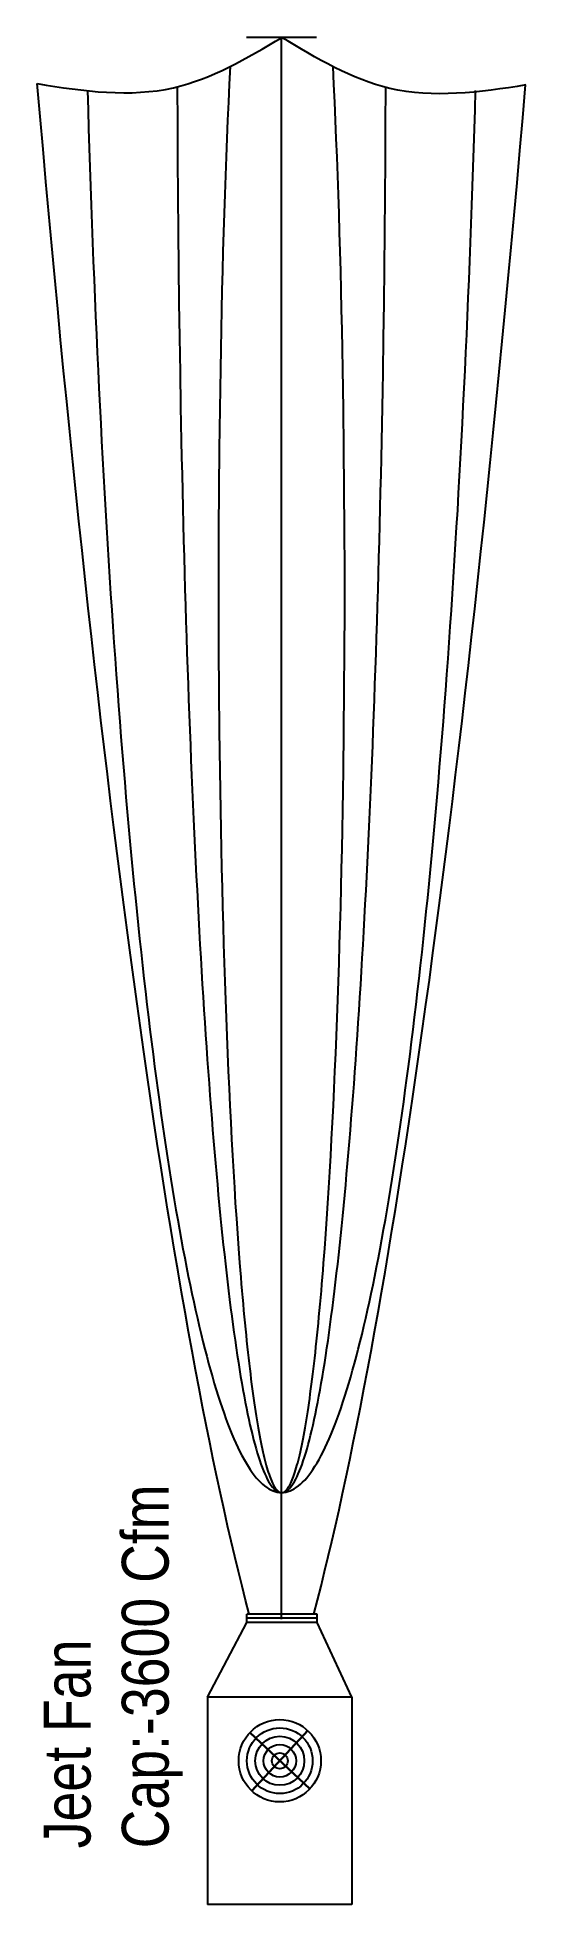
# Model space of a CAD drawing. Header units: inches. Extents: x 23587 to 406221, y -226199 to -75910.
# Drawn here: x 23586.8 to 23704.5, y -76359.7 to -75909.8 of the extents above.
import ezdxf

# ---------------------------------------------------------------- set-up
doc = ezdxf.new("R2010")
doc.units = ezdxf.units.IN
doc.header["$LTSCALE"] = 25.4
doc.header["$MEASUREMENT"] = 0
doc.linetypes.add('DASHED2', pattern=[9.525, 6.35, -3.175])
for name, color, linetype in [('centrifugal jet fan', 1, 'Continuous'), ('GTS Z FAN', 1, 'Continuous'), ('Systemair Jetfan 315', 7, 'Continuous')]:
    doc.layers.add(name, color=color, linetype=linetype)
doc.styles.add('2', font='ARIALN.TTF')

# ---------------------------------------------------------------- blocks, each defined once
blk = doc.blocks.new('jet Fan')
at = {"layer": 'centrifugal jet fan', "color": 1, "ltscale": 0.09}
for p, q in [((307703.35, -304164.86), (307685.35, -304173.29)), ((307703.35, -304164.86), (307753.35, -304164.86)), ((307703.35, -304164.86), (307703.35, -304199.66)), ((307753.35, -304164.86), (307753.35, -304199.66)), ((307683.35, -304173.29), (307683.35, -304190.23)), ((307685.35, -304173.29), (307683.35, -304173.29)), ((307684.35, -304173.29), (307684.35, -304190.23)), ((307685.35, -304173.29), (307685.35, -304190.23)), ((307685.35, -304190.23), (307683.35, -304190.23)), ((307703.35, -304199.66), (307685.35, -304190.23)), ((307703.35, -304199.66), (307753.35, -304199.66))]:
    blk.add_line(p, q, dxfattribs=at)
at = {"layer": 'centrifugal jet fan', "color": 18, "lineweight": 30, "ltscale": 0.09, "true_color": 0x000000}
for p, q in [((307711.41, -304175.53), (307725.97, -304188.99)), ((307725.48, -304175.03), (307711.9, -304189.48))]:
    blk.add_line(p, q, dxfattribs=at)
at = {"layer": 'centrifugal jet fan', "color": 18, "ltscale": 0.09, "true_color": 0x000000}
for radius in [9.91, 7.91, 5.91, 3.91, 1.91]:
    blk.add_circle((307718.69, -304182.26), radius, dxfattribs=at)
blk = doc.blocks.new('nv')
at = {"layer": 'Systemair Jetfan 315', "color": 215, "true_color": 0xa953a0}
blk.add_line((323532.75, -303232.29), (323515.83, -303232.29), dxfattribs=at)
at = {"layer": 'Systemair Jetfan 315', "color": 251, "linetype": 'DASHED2', "ltscale": 10, "true_color": 0x636466}
blk.add_line((323524.29, -303613.32), (323524.29, -303232.29), dxfattribs=at)
at = {"layer": 'Systemair Jetfan 315', "color": 215, "true_color": 0xa953a0, "extrusion": (-2.09598e-27, -1.22461e-16, -1)}
blk.add_ellipse((323524.26, -302607.06), major_axis=(24.03, -1065.45), ratio=0.085491, start_param=0.340219, end_param=0.932615, dxfattribs=at)
at = {"layer": 'Systemair Jetfan 315', "color": 251, "linetype": 'DASHED2', "ltscale": 10, "true_color": 0x636466}
for centre, major_axis, ratio, start_param, end_param in [((323524.3, -303364.99), (0.01, -217.86), 0.069827, 4.097522, 8.468642), ((323524.29, -303125.71), (0, -457.14), 0.106005, 4.976549, 7.589822), ((323524.29, -303232.37), (0, -350.48), 0.071734, 4.746188, 7.819808)]:
    blk.add_ellipse(centre, major_axis=major_axis, ratio=ratio, start_param=start_param, end_param=end_param, dxfattribs=at)
at = {"layer": 'Systemair Jetfan 315', "color": 215, "true_color": 0xa953a0}
blk.add_ellipse((323524.32, -302607.06), major_axis=(-24.03, -1065.45), ratio=0.085491, start_param=0.340219, end_param=0.93223, dxfattribs=at)
for points in [[(323465.42, -303243.43), (323476.6, -303245.31), (323497.71, -303248.09), (323515.91, -303237.32), (323524.41, -303232.29)], [(323583.14, -303243.76), (323572.03, -303245.59), (323550.9, -303248.25), (323532.77, -303237.37), (323524.29, -303232.29)]]:
    blk.add_open_spline(points, degree=3, knots=[2666.708087, 2666.708087, 2666.708087, 2666.708087, 3745.347647, 4691.079659, 4691.079659, 4691.079659, 4691.079659], dxfattribs=at)
at = {"layer": 'centrifugal jet fan', "color": 18, "lineweight": 30, "true_color": 0x000000, "rotation": 270}
blk.add_blockref('jet Fan', (627706.13, 4071.23), dxfattribs=at)
at = {"layer": 'GTS Z FAN', "linetype": 'Continuous', "insert": (323466.98, -303668.55), "char_height": 11.2833, "attachment_point": 1, "rotation": 90.0001, "style": '2'}
blk.add_mtext_dynamic_manual_height_columns('Jeet Fan \\PCap:-3600 Cfm', width=3114.1852, gutter_width=0.5, heights=[0], dxfattribs=at)

msp = doc.modelspace()

# ---------------------------------------------------------------- block references
at = {"layer": 'centrifugal jet fan', "color": 18, "lineweight": 30, "true_color": 0x000000}
msp.add_blockref('nv', (-299878.61, 227322.46), dxfattribs=at)
msp.add_blockref('nv', (-299878.61, 227322.46), dxfattribs=at)
msp.add_blockref('nv', (-299878.61, 227322.46), dxfattribs=at)
msp.add_blockref('nv', (-299878.61, 227322.46), dxfattribs=at)
msp.add_blockref('nv', (-299878.61, 227322.46), dxfattribs=at)
msp.add_blockref('nv', (-299878.61, 227322.46), dxfattribs=at)
msp.add_blockref('nv', (-299878.61, 227322.46), dxfattribs=at)
msp.add_blockref('nv', (-299878.61, 227322.46), dxfattribs=at)
msp.add_blockref('nv', (-299878.61, 227322.46), dxfattribs=at)

doc.saveas('drawing.dxf')
